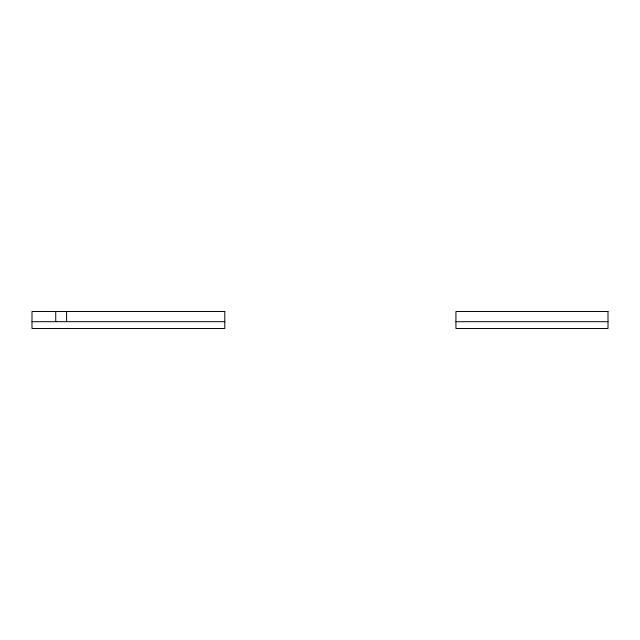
<?xml version="1.0" encoding="UTF-8"?>
<svg xmlns="http://www.w3.org/2000/svg" width="640" height="640" viewBox="0 0 640 640"><rect width="100%" height="100%" fill="white"/><g stroke="black" fill="none" stroke-linecap="round" stroke-linejoin="round"><path stroke-width="0.96" d="M32 321.696L224.8 321.696M455.936 321.696L608 321.696M66.6 311.512L66.6 321.696M55.744 311.512L55.744 321.696M224.8 311.512L32 311.512L32 328.488L224.8 328.488L224.8 311.512M608 311.512L455.936 311.512L455.936 328.488L608 328.488L608 311.512"/></g></svg>
